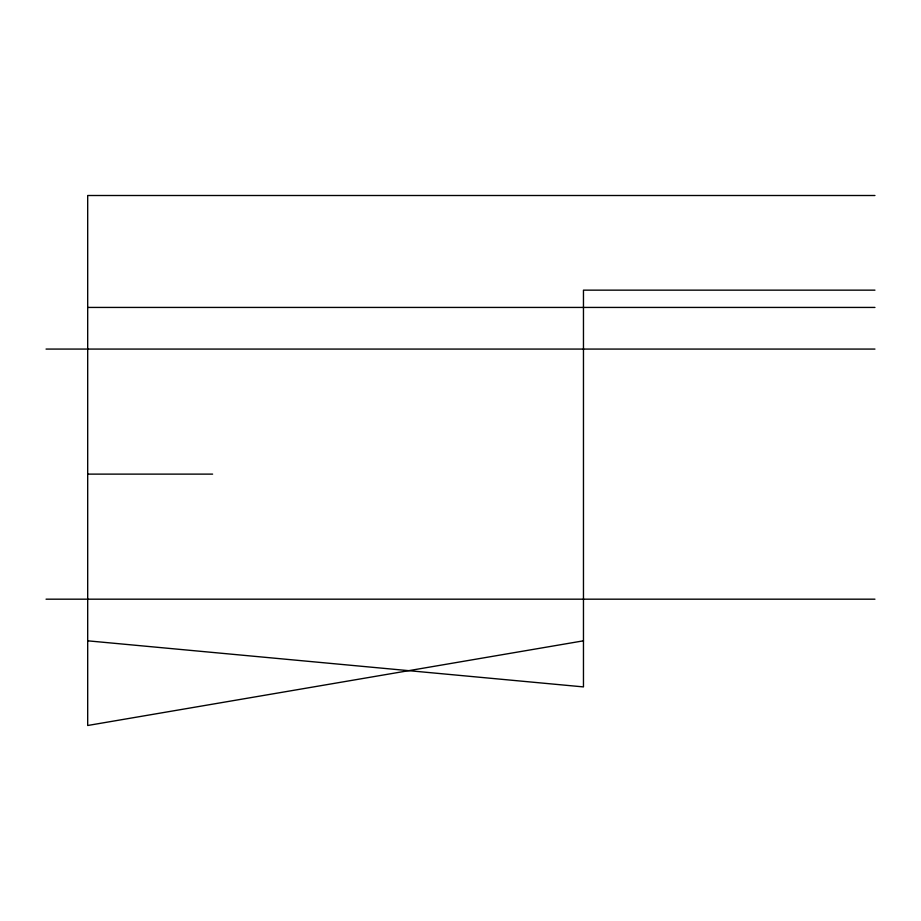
<?xml version="1.0" encoding="UTF-8"?>
<svg xmlns="http://www.w3.org/2000/svg" width="921" height="921" viewBox="0 0 921 921"><rect width="100%" height="100%" fill="white"/><g stroke="black" fill="none" stroke-linecap="round" stroke-linejoin="round"><path stroke-width="1.38" d="M583.465 640.82L87.691 725.495L87.691 195.505L874.95 195.505M874.95 290.15L583.465 290.15L583.465 686.905L87.691 640.82M87.691 307.43L874.95 307.43M46.05 349.071L874.95 349.071M87.691 474.119L212.613 474.119M46.05 599.18L874.95 599.18"/></g></svg>
